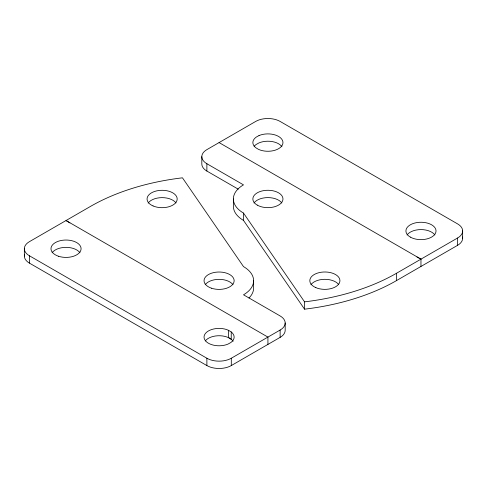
<?xml version="1.0" encoding="UTF-8"?>
<svg xmlns="http://www.w3.org/2000/svg" width="487" height="487" viewBox="0 0 487 487"><rect width="100%" height="100%" fill="white"/><g stroke="black" fill="none" stroke-linecap="round" stroke-linejoin="round"><path stroke-width="0.73" d="M233.383 198.964L233.383 206.293A34.528 19.937 0 0 0 243.494 220.392L304.545 309.178A181.931 105.04 0 0 0 396.552 280.567L420.951 266.462L420.969 259.139L219.077 142.581M205.313 340.918A15.054 8.693 0 0 1 228.513 337.643L228.513 330.314A15.054 8.693 0 0 0 208.217 331.081A15.054 8.693 0 0 0 207.772 342.824A15.054 8.693 0 0 0 227.995 344.102L230.832 342.531A15.054 8.693 0 0 0 231.228 331.951L228.513 330.314M29.409 255.772L206.884 358.237A17.264 9.965 0 0 0 231.301 358.237L280.128 330.04A17.264 9.965 0 0 0 280.128 315.947L243.506 294.799A34.528 19.937 0 0 0 243.506 266.608L182.455 177.822A181.931 105.04 0 0 0 90.448 206.433L29.409 241.674A17.264 9.965 0 0 0 29.409 255.772L29.409 263.102L206.884 365.567A17.264 9.965 0 0 0 231.301 365.567L280.128 337.369A17.264 9.965 0 0 0 285.187 330.326L285.187 322.997M304.545 309.178L304.545 301.849A181.931 105.04 0 0 0 396.552 273.237L457.591 237.997A17.264 9.965 0 0 0 457.591 223.898L280.116 121.433A17.264 9.965 0 0 0 255.699 121.433L206.872 149.631A17.264 9.965 0 0 0 206.872 163.723L206.872 171.053L238.265 189.175M420.951 266.462L457.591 245.326A17.264 9.965 0 0 0 462.504 236.98M416.957 256.972L420.969 259.139M206.872 163.723L243.494 184.865A34.528 19.937 0 0 0 243.494 213.062L243.494 220.392M228.513 337.643L231.228 339.281A15.054 8.693 0 0 1 233.121 341.271M69.915 222.912L66.031 220.532L267.923 337.089L267.923 344.419M228.543 337.515L231.228 339.281L231.228 331.951M243.494 213.062L304.545 301.849M462.65 230.948L462.65 238.277M457.591 237.997L457.591 245.326M396.552 273.237L396.552 280.567M280.128 330.04L280.128 337.369M253.617 280.707L253.617 288.036A34.528 19.937 0 0 1 248.991 298.001M231.301 358.237L231.301 365.567M206.884 358.237L206.884 365.567M201.813 156.674L201.813 164.003A17.264 9.965 0 0 0 206.872 171.053M24.35 248.723L24.35 256.052M148.158 203.073A15.06 8.693 0 0 1 161.982 197.631A15.06 8.693 0 0 1 175.984 202.921M205.179 284.712A15.054 8.693 0 0 1 219.089 279.343A15.054 8.693 0 0 1 232.999 284.712M52.121 252.723A15.054 8.693 0 0 1 66.031 247.359A15.054 8.693 0 0 1 79.941 252.723M29.409 263.102A17.264 9.965 0 0 1 24.496 254.75M254.001 202.969A15.054 8.693 0 0 1 267.911 197.6A15.054 8.693 0 0 1 281.821 202.969M310.907 284.755A15.06 8.693 0 0 1 324.732 279.313A15.06 8.693 0 0 1 338.733 284.603M407.059 234.953A15.054 8.693 0 0 1 420.969 229.584A15.054 8.693 0 0 1 434.879 234.953M254.129 146.41A15.054 8.693 0 0 1 256.168 144.469L259.005 142.898A15.054 8.693 0 0 1 281.943 146.757M259.005 135.569L256.168 137.139A15.054 8.693 0 0 0 255.772 147.719L258.487 149.357A15.054 8.693 0 0 0 278.783 148.59A15.054 8.693 0 0 0 279.228 136.847A15.054 8.693 0 0 0 259.005 135.569M211.565 288.231A15.054 8.693 0 0 0 234.144 280.707A15.054 8.693 0 0 0 211.565 273.177A15.054 8.693 0 0 0 211.565 288.231M153.07 205.94A15.06 8.693 0 0 0 177.073 200.047A15.06 8.693 0 0 0 156.23 190.989A15.06 8.693 0 0 0 153.07 205.94M58.501 256.247A15.054 8.693 0 0 0 81.085 248.723A15.054 8.693 0 0 0 58.501 241.193A15.054 8.693 0 0 0 58.501 256.247M257.264 205.112A15.054 8.693 0 0 0 282.454 201.216A15.054 8.693 0 0 0 264.015 190.569A15.054 8.693 0 0 0 257.264 205.112M315.826 287.622A15.06 8.693 0 0 0 339.823 281.73A15.06 8.693 0 0 0 318.979 272.677A15.06 8.693 0 0 0 315.826 287.622M410.328 237.096A15.054 8.693 0 0 0 435.512 233.2A15.054 8.693 0 0 0 417.073 222.553A15.054 8.693 0 0 0 410.328 237.096"/></g></svg>
